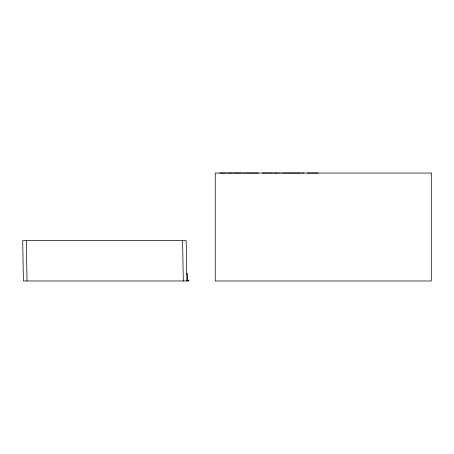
<?xml version="1.0" encoding="UTF-8"?>
<svg xmlns="http://www.w3.org/2000/svg" width="454" height="454" viewBox="0 0 454 454"><rect width="100%" height="100%" fill="white"/><g stroke="black" fill="none" stroke-linecap="round" stroke-linejoin="round"><path stroke-width="0.68" d="M219.821 173.019L226.353 173.019M227.414 173.019L232.113 173.019M232.913 173.019L237.033 173.019M237.402 173.019L241.942 173.019M242.992 173.019L245.41 173.019M246.068 173.019L250.443 173.019M251.079 173.019L255.71 173.019M256.198 173.019L258.508 173.019M262.208 173.019L267.866 173.019M268.564 173.019L273.104 173.019M274.063 173.019L278.438 173.019M279.437 173.019L280.271 173.019M281.525 173.019L282.377 173.019M283.296 173.019L287.552 173.019M288.154 173.019L292.853 173.019M293.165 173.019L295.475 173.019M295.974 173.019L300.605 173.019M301.621 173.019L304.038 173.019M307.086 173.019L311.677 173.019M312.267 173.019L318.254 173.019M186.361 273.773L187.479 273.773L187.479 280.26M186.696 280.26L188.915 280.26L188.915 280.981L23.421 280.981L22.7 240.648L186.18 240.648L186.9 280.981M182.582 240.648L183.297 280.981M26.304 240.648L27.019 280.981M431.3 173.053L215.247 173.053L215.247 280.981L431.3 280.981L431.3 173.053"/></g></svg>
